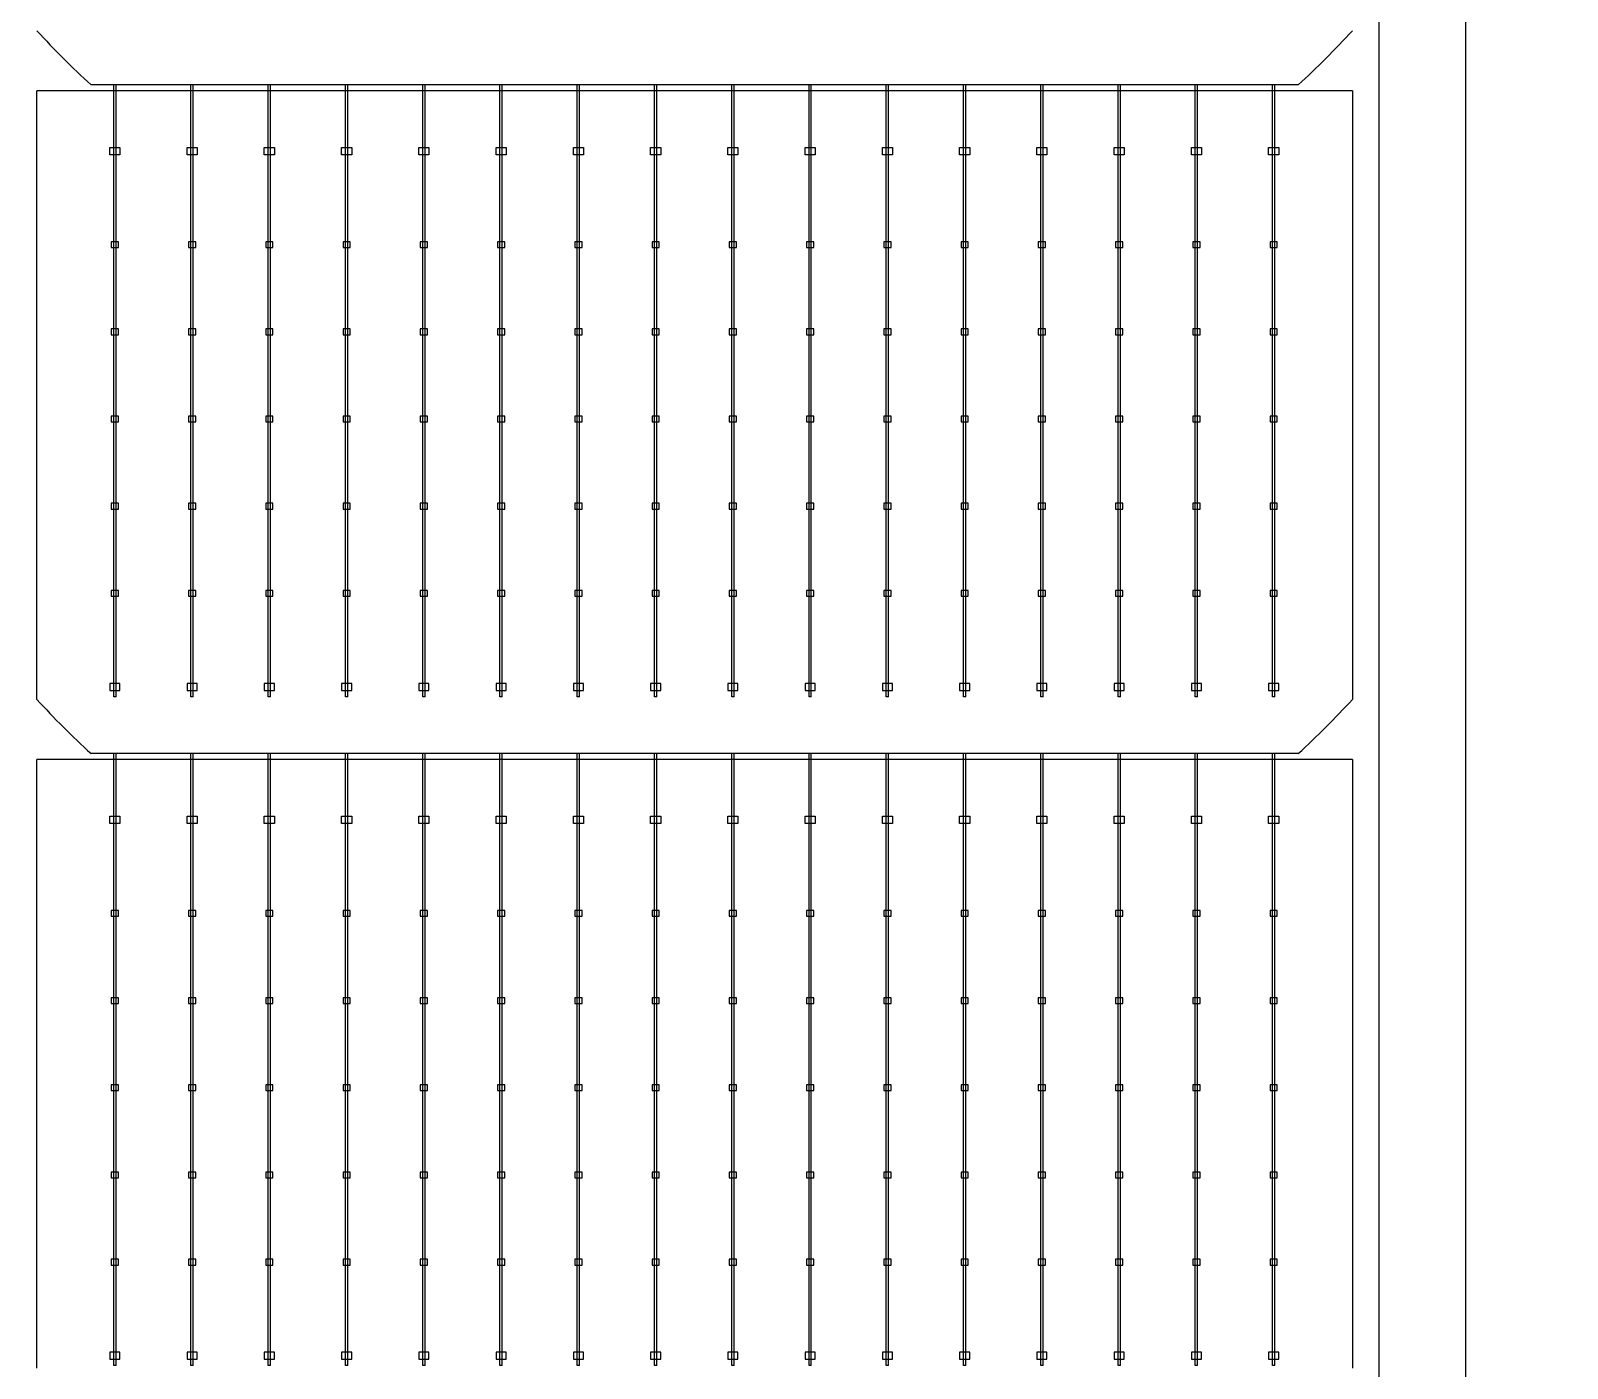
# Model space of a CAD drawing. Header units: millimetres. Extents: x 10297564 to 11610295, y -9287743 to -8409454.
# Drawn here: x 10674389 to 10676095, y -9203458 to -9201972 of the extents above; entities that cross this region are included whole.
import ezdxf

# ---------------------------------------------------------------- set-up
doc = ezdxf.new("R2010")
doc.units = ezdxf.units.MM
doc.header["$LTSCALE"] = 100
doc.layers.add('TEXTLINE', color=1, linetype='Continuous')

# ---------------------------------------------------------------- blocks, each defined once
blk = doc.blocks.new('635W')
for p, q in [((10687025.46, -10025952.59), (10687025.46, -10025867.78)), ((10687025.78, -10025952.59), (10687025.78, -10025867.78)), ((10687036.16, -10025952.59), (10687036.16, -10025867.78)), ((10687036.48, -10025952.59), (10687036.48, -10025867.78)), ((10687046.86, -10025952.59), (10687046.86, -10025867.78)), ((10687047.18, -10025952.59), (10687047.18, -10025867.78)), ((10687057.56, -10025952.59), (10687057.56, -10025867.78)), ((10687057.88, -10025952.59), (10687057.88, -10025867.78)), ((10687068.26, -10025952.59), (10687068.26, -10025867.78)), ((10687068.58, -10025952.59), (10687068.58, -10025867.78)), ((10687078.96, -10025952.59), (10687078.96, -10025867.78)), ((10687079.28, -10025952.59), (10687079.28, -10025867.78)), ((10687089.66, -10025952.59), (10687089.66, -10025867.78)), ((10687089.98, -10025952.59), (10687089.98, -10025867.78)), ((10687100.36, -10025952.59), (10687100.36, -10025867.78)), ((10687100.68, -10025952.59), (10687100.68, -10025867.78)), ((10687111.06, -10025952.59), (10687111.06, -10025867.78)), ((10687111.38, -10025952.59), (10687111.38, -10025867.78)), ((10687121.76, -10025952.59), (10687121.76, -10025867.78)), ((10687122.08, -10025952.59), (10687122.08, -10025867.78)), ((10687132.46, -10025952.59), (10687132.46, -10025867.78)), ((10687132.78, -10025952.59), (10687132.78, -10025867.78)), ((10687143.16, -10025952.59), (10687143.16, -10025867.78)), ((10687143.48, -10025952.59), (10687143.48, -10025867.78)), ((10687153.86, -10025952.59), (10687153.86, -10025867.78)), ((10687154.18, -10025952.59), (10687154.18, -10025867.78)), ((10687164.56, -10025952.59), (10687164.56, -10025867.78)), ((10687164.88, -10025952.59), (10687164.88, -10025867.78)), ((10687175.26, -10025952.59), (10687175.26, -10025867.78)), ((10687175.58, -10025952.59), (10687175.58, -10025867.78)), ((10687185.96, -10025952.59), (10687185.96, -10025867.78)), ((10687186.28, -10025952.59), (10687186.28, -10025867.78)), ((10687197.02, -10025868.59), (10687014.82, -10025868.59)), ((10687197.02, -10025961.26), (10687014.82, -10025961.26)), ((10687025.46, -10026045.26), (10687025.46, -10025960.46)), ((10687025.78, -10026045.26), (10687025.78, -10025960.46)), ((10687036.16, -10026045.26), (10687036.16, -10025960.46)), ((10687036.48, -10026045.26), (10687036.48, -10025960.46)), ((10687046.86, -10026045.26), (10687046.86, -10025960.46)), ((10687047.18, -10026045.26), (10687047.18, -10025960.46)), ((10687057.56, -10026045.26), (10687057.56, -10025960.46)), ((10687057.88, -10026045.26), (10687057.88, -10025960.46)), ((10687068.26, -10026045.26), (10687068.26, -10025960.46)), ((10687068.58, -10026045.26), (10687068.58, -10025960.46)), ((10687078.96, -10026045.26), (10687078.96, -10025960.46)), ((10687079.28, -10026045.26), (10687079.28, -10025960.46)), ((10687089.66, -10026045.26), (10687089.66, -10025960.46)), ((10687089.98, -10026045.26), (10687089.98, -10025960.46)), ((10687100.36, -10026045.26), (10687100.36, -10025960.46)), ((10687100.68, -10026045.26), (10687100.68, -10025960.46)), ((10687111.06, -10026045.26), (10687111.06, -10025960.46)), ((10687111.38, -10026045.26), (10687111.38, -10025960.46)), ((10687121.76, -10026045.26), (10687121.76, -10025960.46)), ((10687122.08, -10026045.26), (10687122.08, -10025960.46)), ((10687132.46, -10026045.26), (10687132.46, -10025960.46)), ((10687132.78, -10026045.26), (10687132.78, -10025960.46)), ((10687143.16, -10026045.26), (10687143.16, -10025960.46)), ((10687143.48, -10026045.26), (10687143.48, -10025960.46)), ((10687153.86, -10026045.26), (10687153.86, -10025960.46)), ((10687154.18, -10026045.26), (10687154.18, -10025960.46)), ((10687164.56, -10026045.26), (10687164.56, -10025960.46)), ((10687164.88, -10026045.26), (10687164.88, -10025960.46)), ((10687175.26, -10026045.26), (10687175.26, -10025960.46)), ((10687175.58, -10026045.26), (10687175.58, -10025960.46)), ((10687185.96, -10026045.26), (10687185.96, -10025960.46)), ((10687186.28, -10026045.26), (10687186.28, -10025960.46))]:
    blk.add_line(p, q)
for points in [[(10686079.67, -10024167.21), (10687212.67, -10024167.21), (10687212.67, -10026631.21), (10686079.67, -10026631.21)], [(10686091.67, -10024179.21), (10687200.67, -10024179.21), (10687200.67, -10026619.21), (10686091.67, -10026619.21)], [(10687024.92, -10025877.46), (10687024.92, -10025876.46), (10687026.32, -10025876.46), (10687026.32, -10025877.46)], [(10687035.62, -10025877.46), (10687035.62, -10025876.46), (10687037.02, -10025876.46), (10687037.02, -10025877.46)], [(10687046.32, -10025877.46), (10687046.32, -10025876.46), (10687047.72, -10025876.46), (10687047.72, -10025877.46)], [(10687057.02, -10025877.46), (10687057.02, -10025876.46), (10687058.42, -10025876.46), (10687058.42, -10025877.46)], [(10687067.72, -10025877.46), (10687067.72, -10025876.46), (10687069.12, -10025876.46), (10687069.12, -10025877.46)], [(10687078.42, -10025877.46), (10687078.42, -10025876.46), (10687079.82, -10025876.46), (10687079.82, -10025877.46)], [(10687089.12, -10025877.46), (10687089.12, -10025876.46), (10687090.52, -10025876.46), (10687090.52, -10025877.46)], [(10687099.82, -10025877.46), (10687099.82, -10025876.46), (10687101.22, -10025876.46), (10687101.22, -10025877.46)], [(10687110.52, -10025877.46), (10687110.52, -10025876.46), (10687111.92, -10025876.46), (10687111.92, -10025877.46)], [(10687121.22, -10025877.46), (10687121.22, -10025876.46), (10687122.62, -10025876.46), (10687122.62, -10025877.46)], [(10687131.92, -10025877.46), (10687131.92, -10025876.46), (10687133.32, -10025876.46), (10687133.32, -10025877.46)], [(10687142.62, -10025877.46), (10687142.62, -10025876.46), (10687144.02, -10025876.46), (10687144.02, -10025877.46)], [(10687153.32, -10025877.46), (10687153.32, -10025876.46), (10687154.72, -10025876.46), (10687154.72, -10025877.46)], [(10687164.02, -10025877.46), (10687164.02, -10025876.46), (10687165.42, -10025876.46), (10687165.42, -10025877.46)], [(10687174.72, -10025877.46), (10687174.72, -10025876.46), (10687176.12, -10025876.46), (10687176.12, -10025877.46)], [(10687185.42, -10025877.46), (10687185.42, -10025876.46), (10687186.82, -10025876.46), (10687186.82, -10025877.46)], [(10687026.12, -10025889.53), (10687025.12, -10025889.53), (10687025.12, -10025890.33), (10687026.12, -10025890.33)], [(10687036.82, -10025889.53), (10687035.82, -10025889.53), (10687035.82, -10025890.33), (10687036.82, -10025890.33)], [(10687047.52, -10025889.53), (10687046.52, -10025889.53), (10687046.52, -10025890.33), (10687047.52, -10025890.33)], [(10687058.22, -10025889.53), (10687057.22, -10025889.53), (10687057.22, -10025890.33), (10687058.22, -10025890.33)], [(10687068.92, -10025889.53), (10687067.92, -10025889.53), (10687067.92, -10025890.33), (10687068.92, -10025890.33)], [(10687079.62, -10025889.53), (10687078.62, -10025889.53), (10687078.62, -10025890.33), (10687079.62, -10025890.33)], [(10687090.32, -10025889.53), (10687089.32, -10025889.53), (10687089.32, -10025890.33), (10687090.32, -10025890.33)], [(10687101.02, -10025889.53), (10687100.02, -10025889.53), (10687100.02, -10025890.33), (10687101.02, -10025890.33)], [(10687111.72, -10025889.53), (10687110.72, -10025889.53), (10687110.72, -10025890.33), (10687111.72, -10025890.33)], [(10687122.42, -10025889.53), (10687121.42, -10025889.53), (10687121.42, -10025890.33), (10687122.42, -10025890.33)], [(10687133.12, -10025889.53), (10687132.12, -10025889.53), (10687132.12, -10025890.33), (10687133.12, -10025890.33)], [(10687143.82, -10025889.53), (10687142.82, -10025889.53), (10687142.82, -10025890.33), (10687143.82, -10025890.33)], [(10687154.52, -10025889.53), (10687153.52, -10025889.53), (10687153.52, -10025890.33), (10687154.52, -10025890.33)], [(10687165.22, -10025889.53), (10687164.22, -10025889.53), (10687164.22, -10025890.33), (10687165.22, -10025890.33)], [(10687175.92, -10025889.53), (10687174.92, -10025889.53), (10687174.92, -10025890.33), (10687175.92, -10025890.33)], [(10687186.62, -10025889.53), (10687185.62, -10025889.53), (10687185.62, -10025890.33), (10687186.62, -10025890.33)], [(10687026.12, -10025901.61), (10687025.12, -10025901.61), (10687025.12, -10025902.41), (10687026.12, -10025902.41)], [(10687036.82, -10025901.61), (10687035.82, -10025901.61), (10687035.82, -10025902.41), (10687036.82, -10025902.41)], [(10687047.52, -10025901.61), (10687046.52, -10025901.61), (10687046.52, -10025902.41), (10687047.52, -10025902.41)], [(10687058.22, -10025901.61), (10687057.22, -10025901.61), (10687057.22, -10025902.41), (10687058.22, -10025902.41)], [(10687068.92, -10025901.61), (10687067.92, -10025901.61), (10687067.92, -10025902.41), (10687068.92, -10025902.41)], [(10687079.62, -10025901.61), (10687078.62, -10025901.61), (10687078.62, -10025902.41), (10687079.62, -10025902.41)], [(10687090.32, -10025901.61), (10687089.32, -10025901.61), (10687089.32, -10025902.41), (10687090.32, -10025902.41)], [(10687101.02, -10025901.61), (10687100.02, -10025901.61), (10687100.02, -10025902.41), (10687101.02, -10025902.41)], [(10687111.72, -10025901.61), (10687110.72, -10025901.61), (10687110.72, -10025902.41), (10687111.72, -10025902.41)], [(10687122.42, -10025901.61), (10687121.42, -10025901.61), (10687121.42, -10025902.41), (10687122.42, -10025902.41)], [(10687133.12, -10025901.61), (10687132.12, -10025901.61), (10687132.12, -10025902.41), (10687133.12, -10025902.41)], [(10687143.82, -10025901.61), (10687142.82, -10025901.61), (10687142.82, -10025902.41), (10687143.82, -10025902.41)], [(10687154.52, -10025901.61), (10687153.52, -10025901.61), (10687153.52, -10025902.41), (10687154.52, -10025902.41)], [(10687165.22, -10025901.61), (10687164.22, -10025901.61), (10687164.22, -10025902.41), (10687165.22, -10025902.41)], [(10687175.92, -10025901.61), (10687174.92, -10025901.61), (10687174.92, -10025902.41), (10687175.92, -10025902.41)], [(10687186.62, -10025901.61), (10687185.62, -10025901.61), (10687185.62, -10025902.41), (10687186.62, -10025902.41)], [(10687026.12, -10025913.69), (10687025.12, -10025913.69), (10687025.12, -10025914.49), (10687026.12, -10025914.49)], [(10687036.82, -10025913.69), (10687035.82, -10025913.69), (10687035.82, -10025914.49), (10687036.82, -10025914.49)], [(10687047.52, -10025913.69), (10687046.52, -10025913.69), (10687046.52, -10025914.49), (10687047.52, -10025914.49)], [(10687058.22, -10025913.69), (10687057.22, -10025913.69), (10687057.22, -10025914.49), (10687058.22, -10025914.49)], [(10687068.92, -10025913.69), (10687067.92, -10025913.69), (10687067.92, -10025914.49), (10687068.92, -10025914.49)], [(10687079.62, -10025913.69), (10687078.62, -10025913.69), (10687078.62, -10025914.49), (10687079.62, -10025914.49)], [(10687090.32, -10025913.69), (10687089.32, -10025913.69), (10687089.32, -10025914.49), (10687090.32, -10025914.49)], [(10687101.02, -10025913.69), (10687100.02, -10025913.69), (10687100.02, -10025914.49), (10687101.02, -10025914.49)], [(10687111.72, -10025913.69), (10687110.72, -10025913.69), (10687110.72, -10025914.49), (10687111.72, -10025914.49)], [(10687122.42, -10025913.69), (10687121.42, -10025913.69), (10687121.42, -10025914.49), (10687122.42, -10025914.49)], [(10687133.12, -10025913.69), (10687132.12, -10025913.69), (10687132.12, -10025914.49), (10687133.12, -10025914.49)], [(10687143.82, -10025913.69), (10687142.82, -10025913.69), (10687142.82, -10025914.49), (10687143.82, -10025914.49)], [(10687154.52, -10025913.69), (10687153.52, -10025913.69), (10687153.52, -10025914.49), (10687154.52, -10025914.49)], [(10687165.22, -10025913.69), (10687164.22, -10025913.69), (10687164.22, -10025914.49), (10687165.22, -10025914.49)], [(10687175.92, -10025913.69), (10687174.92, -10025913.69), (10687174.92, -10025914.49), (10687175.92, -10025914.49)], [(10687186.62, -10025913.69), (10687185.62, -10025913.69), (10687185.62, -10025914.49), (10687186.62, -10025914.49)], [(10687026.12, -10025925.77), (10687025.12, -10025925.77), (10687025.12, -10025926.57), (10687026.12, -10025926.57)], [(10687036.82, -10025925.77), (10687035.82, -10025925.77), (10687035.82, -10025926.57), (10687036.82, -10025926.57)], [(10687047.52, -10025925.77), (10687046.52, -10025925.77), (10687046.52, -10025926.57), (10687047.52, -10025926.57)], [(10687058.22, -10025925.77), (10687057.22, -10025925.77), (10687057.22, -10025926.57), (10687058.22, -10025926.57)], [(10687068.92, -10025925.77), (10687067.92, -10025925.77), (10687067.92, -10025926.57), (10687068.92, -10025926.57)], [(10687079.62, -10025925.77), (10687078.62, -10025925.77), (10687078.62, -10025926.57), (10687079.62, -10025926.57)], [(10687090.32, -10025925.77), (10687089.32, -10025925.77), (10687089.32, -10025926.57), (10687090.32, -10025926.57)], [(10687101.02, -10025925.77), (10687100.02, -10025925.77), (10687100.02, -10025926.57), (10687101.02, -10025926.57)], [(10687111.72, -10025925.77), (10687110.72, -10025925.77), (10687110.72, -10025926.57), (10687111.72, -10025926.57)], [(10687122.42, -10025925.77), (10687121.42, -10025925.77), (10687121.42, -10025926.57), (10687122.42, -10025926.57)], [(10687133.12, -10025925.77), (10687132.12, -10025925.77), (10687132.12, -10025926.57), (10687133.12, -10025926.57)], [(10687143.82, -10025925.77), (10687142.82, -10025925.77), (10687142.82, -10025926.57), (10687143.82, -10025926.57)], [(10687154.52, -10025925.77), (10687153.52, -10025925.77), (10687153.52, -10025926.57), (10687154.52, -10025926.57)], [(10687165.22, -10025925.77), (10687164.22, -10025925.77), (10687164.22, -10025926.57), (10687165.22, -10025926.57)], [(10687175.92, -10025925.77), (10687174.92, -10025925.77), (10687174.92, -10025926.57), (10687175.92, -10025926.57)], [(10687186.62, -10025925.77), (10687185.62, -10025925.77), (10687185.62, -10025926.57), (10687186.62, -10025926.57)], [(10687026.12, -10025937.85), (10687025.12, -10025937.85), (10687025.12, -10025938.65), (10687026.12, -10025938.65)], [(10687036.82, -10025937.85), (10687035.82, -10025937.85), (10687035.82, -10025938.65), (10687036.82, -10025938.65)], [(10687047.52, -10025937.85), (10687046.52, -10025937.85), (10687046.52, -10025938.65), (10687047.52, -10025938.65)], [(10687058.22, -10025937.85), (10687057.22, -10025937.85), (10687057.22, -10025938.65), (10687058.22, -10025938.65)], [(10687068.92, -10025937.85), (10687067.92, -10025937.85), (10687067.92, -10025938.65), (10687068.92, -10025938.65)], [(10687079.62, -10025937.85), (10687078.62, -10025937.85), (10687078.62, -10025938.65), (10687079.62, -10025938.65)], [(10687090.32, -10025937.85), (10687089.32, -10025937.85), (10687089.32, -10025938.65), (10687090.32, -10025938.65)], [(10687101.02, -10025937.85), (10687100.02, -10025937.85), (10687100.02, -10025938.65), (10687101.02, -10025938.65)], [(10687111.72, -10025937.85), (10687110.72, -10025937.85), (10687110.72, -10025938.65), (10687111.72, -10025938.65)], [(10687122.42, -10025937.85), (10687121.42, -10025937.85), (10687121.42, -10025938.65), (10687122.42, -10025938.65)], [(10687133.12, -10025937.85), (10687132.12, -10025937.85), (10687132.12, -10025938.65), (10687133.12, -10025938.65)], [(10687143.82, -10025937.85), (10687142.82, -10025937.85), (10687142.82, -10025938.65), (10687143.82, -10025938.65)], [(10687154.52, -10025937.85), (10687153.52, -10025937.85), (10687153.52, -10025938.65), (10687154.52, -10025938.65)], [(10687165.22, -10025937.85), (10687164.22, -10025937.85), (10687164.22, -10025938.65), (10687165.22, -10025938.65)], [(10687175.92, -10025937.85), (10687174.92, -10025937.85), (10687174.92, -10025938.65), (10687175.92, -10025938.65)], [(10687186.62, -10025937.85), (10687185.62, -10025937.85), (10687185.62, -10025938.65), (10687186.62, -10025938.65)], [(10687024.92, -10025950.72), (10687024.92, -10025951.72), (10687026.32, -10025951.72), (10687026.32, -10025950.72)], [(10687035.62, -10025950.72), (10687035.62, -10025951.72), (10687037.02, -10025951.72), (10687037.02, -10025950.72)], [(10687046.32, -10025950.72), (10687046.32, -10025951.72), (10687047.72, -10025951.72), (10687047.72, -10025950.72)], [(10687057.02, -10025950.72), (10687057.02, -10025951.72), (10687058.42, -10025951.72), (10687058.42, -10025950.72)], [(10687067.72, -10025950.72), (10687067.72, -10025951.72), (10687069.12, -10025951.72), (10687069.12, -10025950.72)], [(10687078.42, -10025950.72), (10687078.42, -10025951.72), (10687079.82, -10025951.72), (10687079.82, -10025950.72)], [(10687089.12, -10025950.72), (10687089.12, -10025951.72), (10687090.52, -10025951.72), (10687090.52, -10025950.72)], [(10687099.82, -10025950.72), (10687099.82, -10025951.72), (10687101.22, -10025951.72), (10687101.22, -10025950.72)], [(10687110.52, -10025950.72), (10687110.52, -10025951.72), (10687111.92, -10025951.72), (10687111.92, -10025950.72)], [(10687121.22, -10025950.72), (10687121.22, -10025951.72), (10687122.62, -10025951.72), (10687122.62, -10025950.72)], [(10687131.92, -10025950.72), (10687131.92, -10025951.72), (10687133.32, -10025951.72), (10687133.32, -10025950.72)], [(10687142.62, -10025950.72), (10687142.62, -10025951.72), (10687144.02, -10025951.72), (10687144.02, -10025950.72)], [(10687153.32, -10025950.72), (10687153.32, -10025951.72), (10687154.72, -10025951.72), (10687154.72, -10025950.72)], [(10687164.02, -10025950.72), (10687164.02, -10025951.72), (10687165.42, -10025951.72), (10687165.42, -10025950.72)], [(10687174.72, -10025950.72), (10687174.72, -10025951.72), (10687176.12, -10025951.72), (10687176.12, -10025950.72)], [(10687185.42, -10025950.72), (10687185.42, -10025951.72), (10687186.82, -10025951.72), (10687186.82, -10025950.72)], [(10687024.92, -10025970.13), (10687024.92, -10025969.13), (10687026.32, -10025969.13), (10687026.32, -10025970.13)], [(10687035.62, -10025970.13), (10687035.62, -10025969.13), (10687037.02, -10025969.13), (10687037.02, -10025970.13)], [(10687046.32, -10025970.13), (10687046.32, -10025969.13), (10687047.72, -10025969.13), (10687047.72, -10025970.13)], [(10687057.02, -10025970.13), (10687057.02, -10025969.13), (10687058.42, -10025969.13), (10687058.42, -10025970.13)], [(10687067.72, -10025970.13), (10687067.72, -10025969.13), (10687069.12, -10025969.13), (10687069.12, -10025970.13)], [(10687078.42, -10025970.13), (10687078.42, -10025969.13), (10687079.82, -10025969.13), (10687079.82, -10025970.13)], [(10687089.12, -10025970.13), (10687089.12, -10025969.13), (10687090.52, -10025969.13), (10687090.52, -10025970.13)], [(10687099.82, -10025970.13), (10687099.82, -10025969.13), (10687101.22, -10025969.13), (10687101.22, -10025970.13)], [(10687110.52, -10025970.13), (10687110.52, -10025969.13), (10687111.92, -10025969.13), (10687111.92, -10025970.13)], [(10687121.22, -10025970.13), (10687121.22, -10025969.13), (10687122.62, -10025969.13), (10687122.62, -10025970.13)], [(10687131.92, -10025970.13), (10687131.92, -10025969.13), (10687133.32, -10025969.13), (10687133.32, -10025970.13)], [(10687142.62, -10025970.13), (10687142.62, -10025969.13), (10687144.02, -10025969.13), (10687144.02, -10025970.13)], [(10687153.32, -10025970.13), (10687153.32, -10025969.13), (10687154.72, -10025969.13), (10687154.72, -10025970.13)], [(10687164.02, -10025970.13), (10687164.02, -10025969.13), (10687165.42, -10025969.13), (10687165.42, -10025970.13)], [(10687174.72, -10025970.13), (10687174.72, -10025969.13), (10687176.12, -10025969.13), (10687176.12, -10025970.13)], [(10687185.42, -10025970.13), (10687185.42, -10025969.13), (10687186.82, -10025969.13), (10687186.82, -10025970.13)], [(10687026.12, -10025982.2), (10687025.12, -10025982.2), (10687025.12, -10025983), (10687026.12, -10025983)], [(10687036.82, -10025982.2), (10687035.82, -10025982.2), (10687035.82, -10025983), (10687036.82, -10025983)], [(10687047.52, -10025982.2), (10687046.52, -10025982.2), (10687046.52, -10025983), (10687047.52, -10025983)], [(10687058.22, -10025982.2), (10687057.22, -10025982.2), (10687057.22, -10025983), (10687058.22, -10025983)], [(10687068.92, -10025982.2), (10687067.92, -10025982.2), (10687067.92, -10025983), (10687068.92, -10025983)], [(10687079.62, -10025982.2), (10687078.62, -10025982.2), (10687078.62, -10025983), (10687079.62, -10025983)], [(10687090.32, -10025982.2), (10687089.32, -10025982.2), (10687089.32, -10025983), (10687090.32, -10025983)], [(10687101.02, -10025982.2), (10687100.02, -10025982.2), (10687100.02, -10025983), (10687101.02, -10025983)], [(10687111.72, -10025982.2), (10687110.72, -10025982.2), (10687110.72, -10025983), (10687111.72, -10025983)], [(10687122.42, -10025982.2), (10687121.42, -10025982.2), (10687121.42, -10025983), (10687122.42, -10025983)], [(10687133.12, -10025982.2), (10687132.12, -10025982.2), (10687132.12, -10025983), (10687133.12, -10025983)], [(10687143.82, -10025982.2), (10687142.82, -10025982.2), (10687142.82, -10025983), (10687143.82, -10025983)], [(10687154.52, -10025982.2), (10687153.52, -10025982.2), (10687153.52, -10025983), (10687154.52, -10025983)], [(10687165.22, -10025982.2), (10687164.22, -10025982.2), (10687164.22, -10025983), (10687165.22, -10025983)], [(10687175.92, -10025982.2), (10687174.92, -10025982.2), (10687174.92, -10025983), (10687175.92, -10025983)], [(10687186.62, -10025982.2), (10687185.62, -10025982.2), (10687185.62, -10025983), (10687186.62, -10025983)], [(10687026.12, -10025994.28), (10687025.12, -10025994.28), (10687025.12, -10025995.08), (10687026.12, -10025995.08)], [(10687036.82, -10025994.28), (10687035.82, -10025994.28), (10687035.82, -10025995.08), (10687036.82, -10025995.08)], [(10687047.52, -10025994.28), (10687046.52, -10025994.28), (10687046.52, -10025995.08), (10687047.52, -10025995.08)], [(10687058.22, -10025994.28), (10687057.22, -10025994.28), (10687057.22, -10025995.08), (10687058.22, -10025995.08)], [(10687068.92, -10025994.28), (10687067.92, -10025994.28), (10687067.92, -10025995.08), (10687068.92, -10025995.08)], [(10687079.62, -10025994.28), (10687078.62, -10025994.28), (10687078.62, -10025995.08), (10687079.62, -10025995.08)], [(10687090.32, -10025994.28), (10687089.32, -10025994.28), (10687089.32, -10025995.08), (10687090.32, -10025995.08)], [(10687101.02, -10025994.28), (10687100.02, -10025994.28), (10687100.02, -10025995.08), (10687101.02, -10025995.08)], [(10687111.72, -10025994.28), (10687110.72, -10025994.28), (10687110.72, -10025995.08), (10687111.72, -10025995.08)], [(10687122.42, -10025994.28), (10687121.42, -10025994.28), (10687121.42, -10025995.08), (10687122.42, -10025995.08)], [(10687133.12, -10025994.28), (10687132.12, -10025994.28), (10687132.12, -10025995.08), (10687133.12, -10025995.08)], [(10687143.82, -10025994.28), (10687142.82, -10025994.28), (10687142.82, -10025995.08), (10687143.82, -10025995.08)], [(10687154.52, -10025994.28), (10687153.52, -10025994.28), (10687153.52, -10025995.08), (10687154.52, -10025995.08)], [(10687165.22, -10025994.28), (10687164.22, -10025994.28), (10687164.22, -10025995.08), (10687165.22, -10025995.08)], [(10687175.92, -10025994.28), (10687174.92, -10025994.28), (10687174.92, -10025995.08), (10687175.92, -10025995.08)], [(10687186.62, -10025994.28), (10687185.62, -10025994.28), (10687185.62, -10025995.08), (10687186.62, -10025995.08)], [(10687026.12, -10026006.36), (10687025.12, -10026006.36), (10687025.12, -10026007.16), (10687026.12, -10026007.16)], [(10687036.82, -10026006.36), (10687035.82, -10026006.36), (10687035.82, -10026007.16), (10687036.82, -10026007.16)], [(10687047.52, -10026006.36), (10687046.52, -10026006.36), (10687046.52, -10026007.16), (10687047.52, -10026007.16)], [(10687058.22, -10026006.36), (10687057.22, -10026006.36), (10687057.22, -10026007.16), (10687058.22, -10026007.16)], [(10687068.92, -10026006.36), (10687067.92, -10026006.36), (10687067.92, -10026007.16), (10687068.92, -10026007.16)], [(10687079.62, -10026006.36), (10687078.62, -10026006.36), (10687078.62, -10026007.16), (10687079.62, -10026007.16)], [(10687090.32, -10026006.36), (10687089.32, -10026006.36), (10687089.32, -10026007.16), (10687090.32, -10026007.16)], [(10687101.02, -10026006.36), (10687100.02, -10026006.36), (10687100.02, -10026007.16), (10687101.02, -10026007.16)], [(10687111.72, -10026006.36), (10687110.72, -10026006.36), (10687110.72, -10026007.16), (10687111.72, -10026007.16)], [(10687122.42, -10026006.36), (10687121.42, -10026006.36), (10687121.42, -10026007.16), (10687122.42, -10026007.16)], [(10687133.12, -10026006.36), (10687132.12, -10026006.36), (10687132.12, -10026007.16), (10687133.12, -10026007.16)], [(10687143.82, -10026006.36), (10687142.82, -10026006.36), (10687142.82, -10026007.16), (10687143.82, -10026007.16)], [(10687154.52, -10026006.36), (10687153.52, -10026006.36), (10687153.52, -10026007.16), (10687154.52, -10026007.16)], [(10687165.22, -10026006.36), (10687164.22, -10026006.36), (10687164.22, -10026007.16), (10687165.22, -10026007.16)], [(10687175.92, -10026006.36), (10687174.92, -10026006.36), (10687174.92, -10026007.16), (10687175.92, -10026007.16)], [(10687186.62, -10026006.36), (10687185.62, -10026006.36), (10687185.62, -10026007.16), (10687186.62, -10026007.16)], [(10687026.12, -10026018.44), (10687025.12, -10026018.44), (10687025.12, -10026019.24), (10687026.12, -10026019.24)], [(10687036.82, -10026018.44), (10687035.82, -10026018.44), (10687035.82, -10026019.24), (10687036.82, -10026019.24)], [(10687047.52, -10026018.44), (10687046.52, -10026018.44), (10687046.52, -10026019.24), (10687047.52, -10026019.24)], [(10687058.22, -10026018.44), (10687057.22, -10026018.44), (10687057.22, -10026019.24), (10687058.22, -10026019.24)], [(10687068.92, -10026018.44), (10687067.92, -10026018.44), (10687067.92, -10026019.24), (10687068.92, -10026019.24)], [(10687079.62, -10026018.44), (10687078.62, -10026018.44), (10687078.62, -10026019.24), (10687079.62, -10026019.24)], [(10687090.32, -10026018.44), (10687089.32, -10026018.44), (10687089.32, -10026019.24), (10687090.32, -10026019.24)], [(10687101.02, -10026018.44), (10687100.02, -10026018.44), (10687100.02, -10026019.24), (10687101.02, -10026019.24)], [(10687111.72, -10026018.44), (10687110.72, -10026018.44), (10687110.72, -10026019.24), (10687111.72, -10026019.24)], [(10687122.42, -10026018.44), (10687121.42, -10026018.44), (10687121.42, -10026019.24), (10687122.42, -10026019.24)], [(10687133.12, -10026018.44), (10687132.12, -10026018.44), (10687132.12, -10026019.24), (10687133.12, -10026019.24)], [(10687143.82, -10026018.44), (10687142.82, -10026018.44), (10687142.82, -10026019.24), (10687143.82, -10026019.24)], [(10687154.52, -10026018.44), (10687153.52, -10026018.44), (10687153.52, -10026019.24), (10687154.52, -10026019.24)], [(10687165.22, -10026018.44), (10687164.22, -10026018.44), (10687164.22, -10026019.24), (10687165.22, -10026019.24)], [(10687175.92, -10026018.44), (10687174.92, -10026018.44), (10687174.92, -10026019.24), (10687175.92, -10026019.24)], [(10687186.62, -10026018.44), (10687185.62, -10026018.44), (10687185.62, -10026019.24), (10687186.62, -10026019.24)], [(10687026.12, -10026030.52), (10687025.12, -10026030.52), (10687025.12, -10026031.32), (10687026.12, -10026031.32)], [(10687036.82, -10026030.52), (10687035.82, -10026030.52), (10687035.82, -10026031.32), (10687036.82, -10026031.32)], [(10687047.52, -10026030.52), (10687046.52, -10026030.52), (10687046.52, -10026031.32), (10687047.52, -10026031.32)], [(10687058.22, -10026030.52), (10687057.22, -10026030.52), (10687057.22, -10026031.32), (10687058.22, -10026031.32)], [(10687068.92, -10026030.52), (10687067.92, -10026030.52), (10687067.92, -10026031.32), (10687068.92, -10026031.32)], [(10687079.62, -10026030.52), (10687078.62, -10026030.52), (10687078.62, -10026031.32), (10687079.62, -10026031.32)], [(10687090.32, -10026030.52), (10687089.32, -10026030.52), (10687089.32, -10026031.32), (10687090.32, -10026031.32)], [(10687101.02, -10026030.52), (10687100.02, -10026030.52), (10687100.02, -10026031.32), (10687101.02, -10026031.32)], [(10687111.72, -10026030.52), (10687110.72, -10026030.52), (10687110.72, -10026031.32), (10687111.72, -10026031.32)], [(10687122.42, -10026030.52), (10687121.42, -10026030.52), (10687121.42, -10026031.32), (10687122.42, -10026031.32)], [(10687133.12, -10026030.52), (10687132.12, -10026030.52), (10687132.12, -10026031.32), (10687133.12, -10026031.32)], [(10687143.82, -10026030.52), (10687142.82, -10026030.52), (10687142.82, -10026031.32), (10687143.82, -10026031.32)], [(10687154.52, -10026030.52), (10687153.52, -10026030.52), (10687153.52, -10026031.32), (10687154.52, -10026031.32)], [(10687165.22, -10026030.52), (10687164.22, -10026030.52), (10687164.22, -10026031.32), (10687165.22, -10026031.32)], [(10687175.92, -10026030.52), (10687174.92, -10026030.52), (10687174.92, -10026031.32), (10687175.92, -10026031.32)], [(10687186.62, -10026030.52), (10687185.62, -10026030.52), (10687185.62, -10026031.32), (10687186.62, -10026031.32)], [(10687024.92, -10026043.39), (10687024.92, -10026044.39), (10687026.32, -10026044.39), (10687026.32, -10026043.39)], [(10687035.62, -10026043.39), (10687035.62, -10026044.39), (10687037.02, -10026044.39), (10687037.02, -10026043.39)], [(10687046.32, -10026043.39), (10687046.32, -10026044.39), (10687047.72, -10026044.39), (10687047.72, -10026043.39)], [(10687057.02, -10026043.39), (10687057.02, -10026044.39), (10687058.42, -10026044.39), (10687058.42, -10026043.39)], [(10687067.72, -10026043.39), (10687067.72, -10026044.39), (10687069.12, -10026044.39), (10687069.12, -10026043.39)], [(10687078.42, -10026043.39), (10687078.42, -10026044.39), (10687079.82, -10026044.39), (10687079.82, -10026043.39)], [(10687089.12, -10026043.39), (10687089.12, -10026044.39), (10687090.52, -10026044.39), (10687090.52, -10026043.39)], [(10687099.82, -10026043.39), (10687099.82, -10026044.39), (10687101.22, -10026044.39), (10687101.22, -10026043.39)], [(10687110.52, -10026043.39), (10687110.52, -10026044.39), (10687111.92, -10026044.39), (10687111.92, -10026043.39)], [(10687121.22, -10026043.39), (10687121.22, -10026044.39), (10687122.62, -10026044.39), (10687122.62, -10026043.39)], [(10687131.92, -10026043.39), (10687131.92, -10026044.39), (10687133.32, -10026044.39), (10687133.32, -10026043.39)], [(10687142.62, -10026043.39), (10687142.62, -10026044.39), (10687144.02, -10026044.39), (10687144.02, -10026043.39)], [(10687153.32, -10026043.39), (10687153.32, -10026044.39), (10687154.72, -10026044.39), (10687154.72, -10026043.39)], [(10687164.02, -10026043.39), (10687164.02, -10026044.39), (10687165.42, -10026044.39), (10687165.42, -10026043.39)], [(10687174.72, -10026043.39), (10687174.72, -10026044.39), (10687176.12, -10026044.39), (10687176.12, -10026043.39)], [(10687185.42, -10026043.39), (10687185.42, -10026044.39), (10687186.82, -10026044.39), (10687186.82, -10026043.39)]]:
    blk.add_lwpolyline(points, close=True)
for points in [[(10687189.52, -10025867.79), (10687022.33, -10025867.79)], [(10687014.82, -10025952.96), (10687014.82, -10025868.59)], [(10687197.02, -10025868.59), (10687197.02, -10025952.96)], [(10687025.78, -10025952.59), (10687025.46, -10025952.59)], [(10687036.48, -10025952.59), (10687036.16, -10025952.59)], [(10687047.18, -10025952.59), (10687046.86, -10025952.59)], [(10687057.88, -10025952.59), (10687057.56, -10025952.59)], [(10687068.58, -10025952.59), (10687068.26, -10025952.59)], [(10687079.28, -10025952.59), (10687078.96, -10025952.59)], [(10687089.98, -10025952.59), (10687089.66, -10025952.59)], [(10687100.68, -10025952.59), (10687100.36, -10025952.59)], [(10687111.38, -10025952.59), (10687111.06, -10025952.59)], [(10687122.08, -10025952.59), (10687121.76, -10025952.59)], [(10687132.78, -10025952.59), (10687132.46, -10025952.59)], [(10687143.48, -10025952.59), (10687143.16, -10025952.59)], [(10687154.18, -10025952.59), (10687153.86, -10025952.59)], [(10687164.88, -10025952.59), (10687164.56, -10025952.59)], [(10687175.58, -10025952.59), (10687175.26, -10025952.59)], [(10687186.28, -10025952.59), (10687185.96, -10025952.59)], [(10687014.82, -10026045.63), (10687014.82, -10025961.26)], [(10687189.52, -10025960.46), (10687022.33, -10025960.46)], [(10687197.02, -10025961.26), (10687197.02, -10026045.63)], [(10687025.78, -10026045.26), (10687025.46, -10026045.26)], [(10687036.48, -10026045.26), (10687036.16, -10026045.26)], [(10687047.18, -10026045.26), (10687046.86, -10026045.26)], [(10687057.88, -10026045.26), (10687057.56, -10026045.26)], [(10687068.58, -10026045.26), (10687068.26, -10026045.26)], [(10687079.28, -10026045.26), (10687078.96, -10026045.26)], [(10687089.98, -10026045.26), (10687089.66, -10026045.26)], [(10687100.68, -10026045.26), (10687100.36, -10026045.26)], [(10687111.38, -10026045.26), (10687111.06, -10026045.26)], [(10687122.08, -10026045.26), (10687121.76, -10026045.26)], [(10687132.78, -10026045.26), (10687132.46, -10026045.26)], [(10687143.48, -10026045.26), (10687143.16, -10026045.26)], [(10687154.18, -10026045.26), (10687153.86, -10026045.26)], [(10687164.88, -10026045.26), (10687164.56, -10026045.26)], [(10687175.58, -10026045.26), (10687175.26, -10026045.26)], [(10687186.28, -10026045.26), (10687185.96, -10026045.26)]]:
    blk.add_lwpolyline(points)
for centre, start, end in [((10687105.82, -10025776.79), 222.5369, 227.4631), ((10687106.02, -10025776.79), 312.5369, 317.4631), ((10687105.82, -10025869.46), 222.5369, 227.4631), ((10687106.02, -10025869.46), 312.5369, 317.4631)]:
    blk.add_arc(centre, 123.5, start, end)

msp = doc.modelspace()

# ---------------------------------------------------------------- wipeouts: each hides what was drawn before it
at = {"linetype": 'ByBlock'}
msp.add_wipeout([(10661157.3, -9184124), (10708842.1, -9184124), (10708842.1, -9214922.7), (10661157.3, -9214922.7)], dxfattribs=at).dxf.layer = 'TEXTLINE'

# ---------------------------------------------------------------- next in the draw order: block references
at = {"linetype": 'Continuous', "xscale": 8.019360487611644, "yscale": 8.019360487611644, "zscale": 8.019360487611644}
msp.add_blockref('635W', (-75028629, 71199016.2), dxfattribs=at)

doc.saveas('drawing.dxf')
